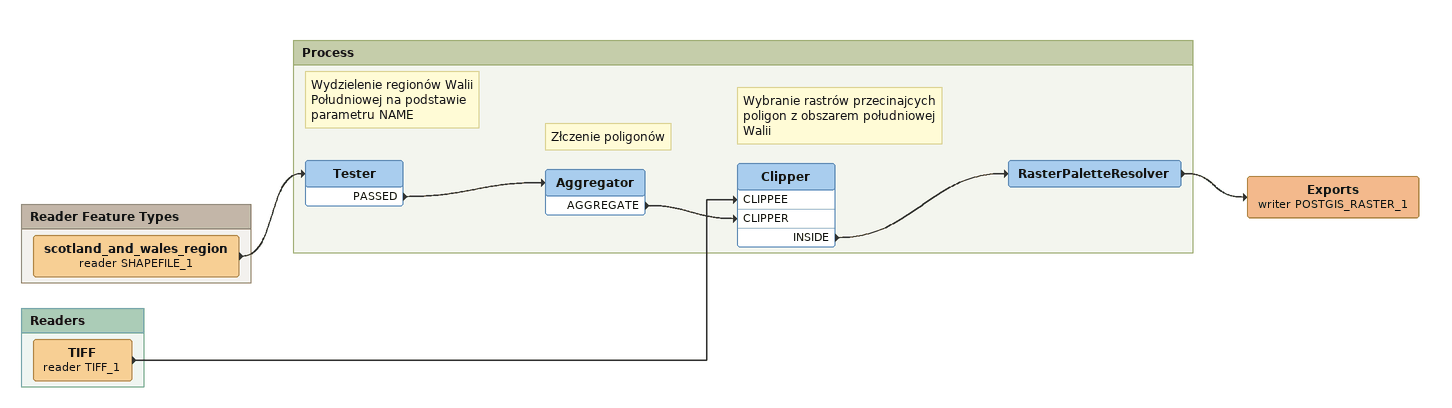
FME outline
Exports (writer POSTGIS_RASTER_1)

Bookmark: Reader Feature Types
scotland_and_wales_region (reader SHAPEFILE_1)
    -> Tester

Bookmark: Process
Note: Wydzielenie regionów Walii Południowej na podstawie parametru NAME
Tester
    PASSED -> Aggregator
Note: Złczenie poligonów
Aggregator
    AGGREGATE -> Clipper [CLIPPER]
Note: Wybranie rastrów przecinajcych poligon z obszarem południowej Walii
Clipper
    INSIDE -> RasterPaletteResolver
RasterPaletteResolver
    -> Exports (writer POSTGIS_RASTER_1)

Bookmark: Readers
TIFF (reader TIFF_1)
    -> Clipper [CLIPPEE]
